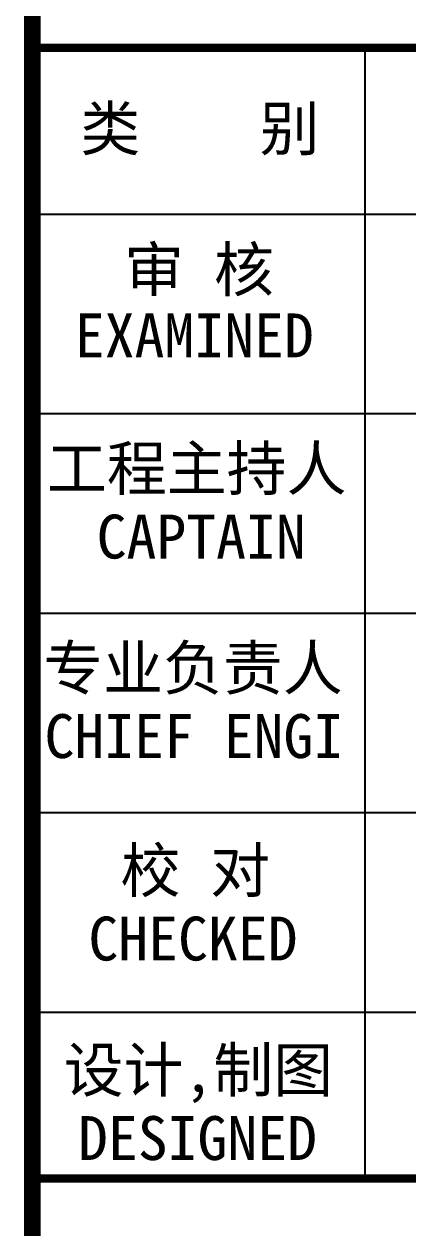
# Model space of a CAD drawing. Extents: x 19118 to 566552, y -1188739 to 92943.
# Drawn here: x 224874 to 228321, y -526198 to -515381 of the extents above; entities that cross this region are included whole.
import ezdxf

# ---------------------------------------------------------------- set-up
doc = ezdxf.new("R2010")
doc.units = 0
doc.header["$LTSCALE"] = 1000
doc.header["$MEASUREMENT"] = 0
doc.layers.add('图框', color=4, linetype='CONTINUOUS')
doc.styles.add('STYLE-黑体', font='simhei.ttf')

msp = doc.modelspace()

# ---------------------------------------------------------------- linework, layer by layer
at = {"layer": '图框', "color": 0}
for p, q in [((224947.8, -517087.79), (233961.65, -517087.79)), ((224947.8, -517087.79), (233961.65, -517087.79)), ((224947.8, -518880.59), (233961.65, -518880.59)), ((224947.8, -520673.39), (233961.65, -520673.39)), ((224947.8, -522466.19), (233961.65, -522466.19)), ((224947.8, -524258.99), (233961.65, -524258.99))]:
    msp.add_line(p, q, dxfattribs=at)
at = {"layer": '图框', "color": 4, "const_width": 147.89}
msp.add_lwpolyline([(224947.8, -502466.61), (233961.65, -502466.61), (233961.65, -588566.61), (224947.8, -588566.61)], close=True, dxfattribs=at)
at = {"layer": '图框', "color": 0, "const_width": 75}
msp.add_lwpolyline([(224947.8, -515593.79), (233961.65, -515593.79), (233961.65, -530832.59), (224947.8, -530832.59)], close=True, dxfattribs=at)
at = {"layer": '图框', "color": 0}
for points in [[(227935.8, -517087.79), (227935.8, -515593.79)], [(227935.8, -525752.99), (227935.8, -517087.79)]]:
    msp.add_lwpolyline(points, dxfattribs=at)
at = {"layer": '图框', "color": 0, "const_width": 75}
msp.add_lwpolyline([(224947.8, -525752.99), (233961.65, -525752.99)], dxfattribs=at)

# ---------------------------------------------------------------- texts
at = {"layer": '图框', "color": 0, "style": 'STYLE-黑体'}
for s, p in [('类    别 ', (225378.67, -516516.54)), ('审 核', (225772.82, -517783.62)), ('EXAMINED ', (225329.31, -518375.95)), ('工程主持人', (225078.87, -519570.47)), ('CAPTAIN', (225525.08, -520183.04)), ('专业负责人', (225045.33, -521363.27)), ('CHIEF ENGI', (225056.91, -521975.84)), ('校 对', (225739.29, -523182.25)), ('CHECKED  ', (225451.5, -523794.82)), ('设计,制图', (225228.91, -524975.05)), ('DESIGNED ', (225357.88, -525587.62))]:
    msp.add_text(s, height=394.416, dxfattribs=at).set_placement(p)

doc.saveas('drawing.dxf')
